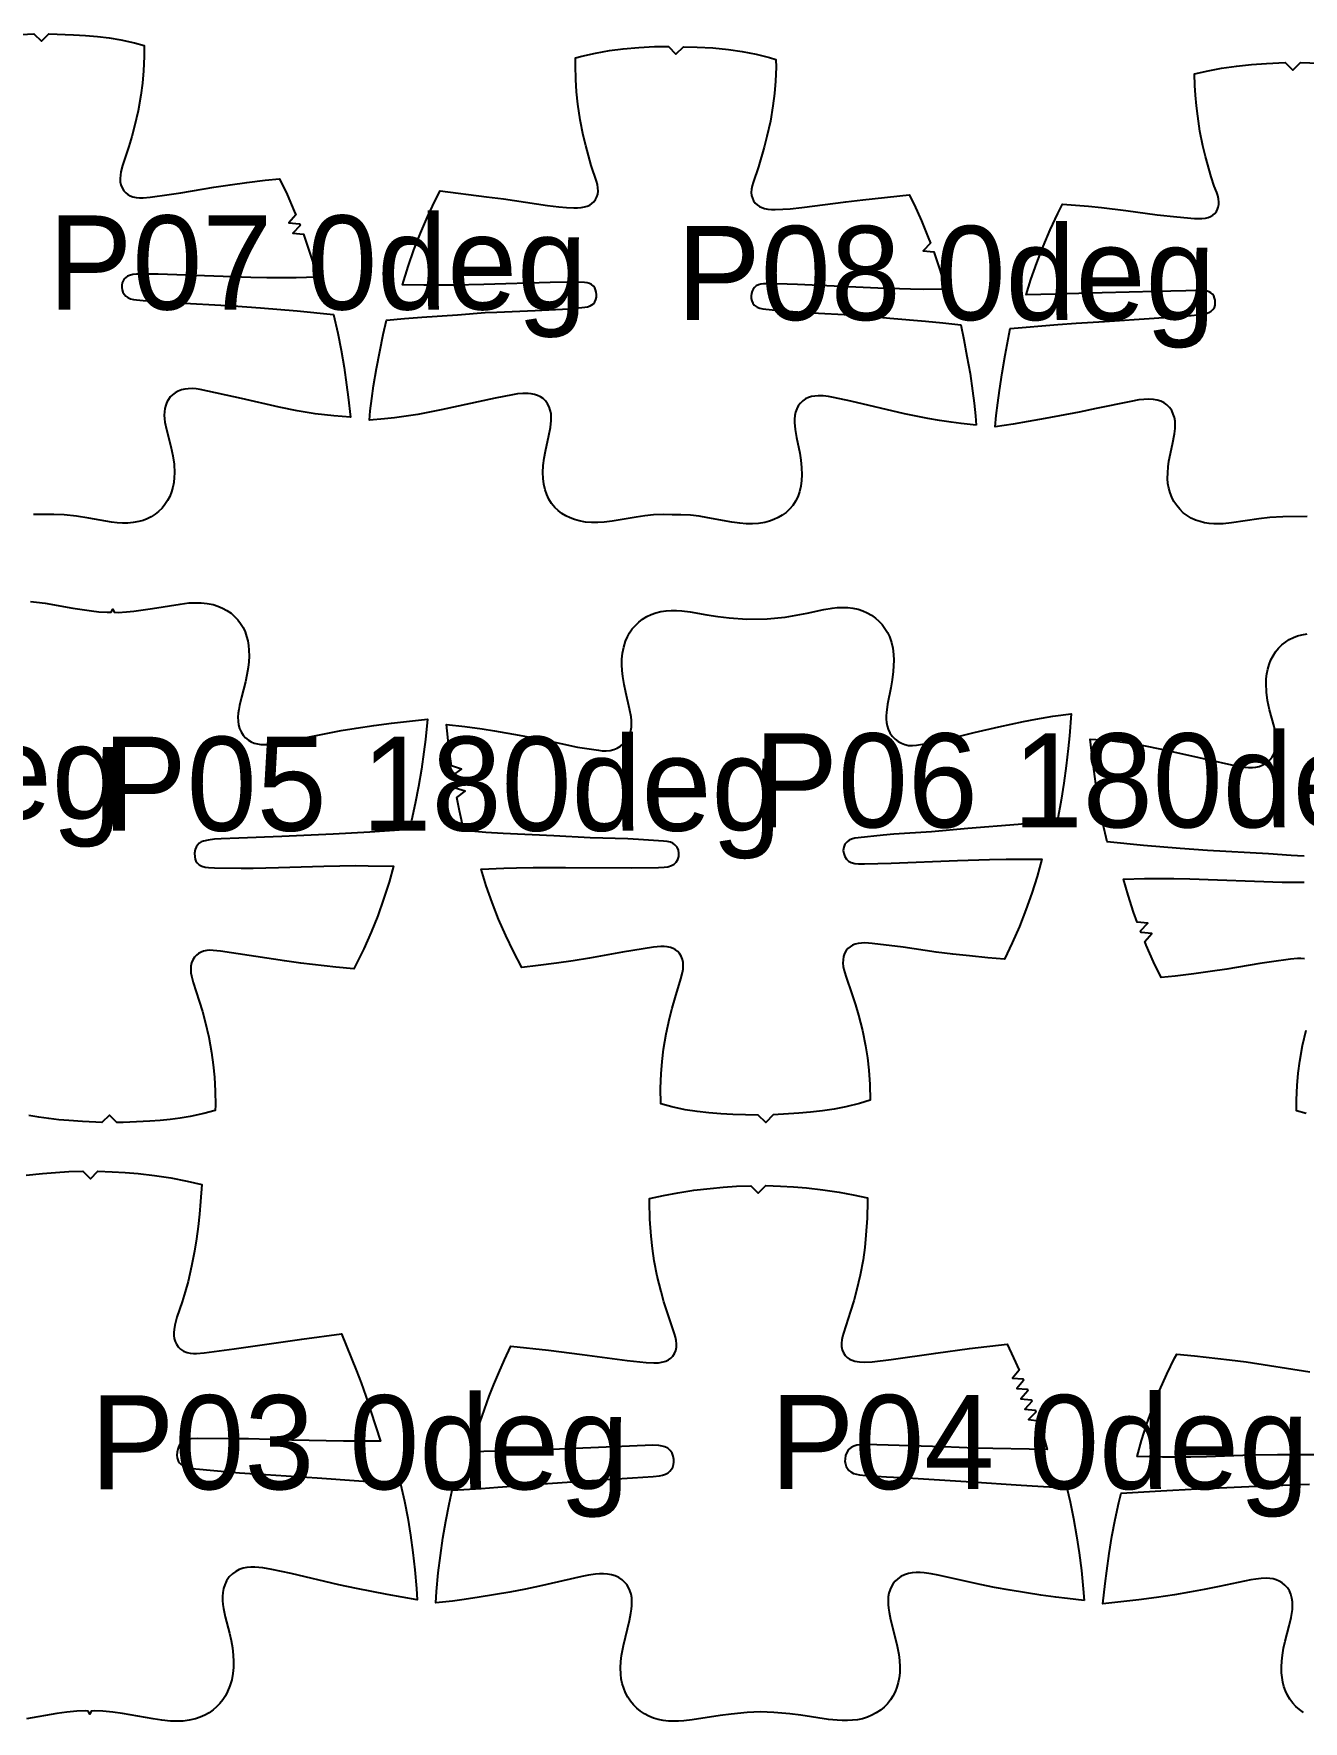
# Model space of a CAD drawing. Header units: millimetres. Extents: x 0 to 2016, y 0 to 4064.
# Drawn here: x 605.1 to 942.4, y 2072.5 to 2520.8 of the extents above; entities that cross this region are included whole.
import ezdxf

# ---------------------------------------------------------------- set-up
doc = ezdxf.new("R2010")
doc.units = ezdxf.units.MM
doc.layers.add('ANNOTATION', color=3, linetype='Continuous')
doc.layers.add('PIECES', color=5, linetype='Continuous')

msp = doc.modelspace()

# ---------------------------------------------------------------- linework, layer by layer
at = {"layer": 'PIECES'}
for points in [[(601.79, 2520.6), (605.15, 2520.75), (607.16, 2518.76), (609.15, 2520.77), (615.68, 2520.5), (618.84, 2520.3), (622, 2520.02), (625.14, 2519.64), (628.26, 2519.12), (631.87, 2518.33), (634.46, 2517.62), (634.45, 2514.7), (634.26, 2510.96), (633.97, 2507.68), (633.54, 2504.42), (632.8, 2500.31), (631.87, 2496.24), (631.13, 2493.5), (630.32, 2490.78), (628.72, 2485.78), (628.27, 2484.07), (628.12, 2483.2), (628.06, 2482.33), (628.1, 2481.46), (628.28, 2480.61), (628.59, 2479.8), (629.05, 2479.06), (629.54, 2478.51), (630.11, 2478.05), (630.75, 2477.69), (631.44, 2477.43), (632.33, 2477.24), (633.24, 2477.18), (634.16, 2477.21), (636.03, 2477.36), (641.05, 2478.04), (644.2, 2478.52), (652.94, 2480.01), (657.33, 2480.67), (661.72, 2481.26), (666.63, 2481.85), (670.38, 2482.25), (672.41, 2478.04), (674.33, 2473.68), (674.75, 2472.63), (672.9, 2470.54), (675.68, 2470.31), (675.87, 2469.84), (673.96, 2467.8), (676.74, 2467.5), (677.69, 2464.85), (679.13, 2460.39), (680.35, 2456.13), (674.82, 2455.96), (671.29, 2455.93), (667.04, 2455.96), (662.78, 2456.05), (638.19, 2456.88), (635.48, 2456.94), (632.4, 2456.9), (631.45, 2456.81), (630.53, 2456.59), (630.01, 2456.37), (629.55, 2456.06), (629.15, 2455.66), (628.83, 2455.15), (628.63, 2454.6), (628.52, 2454.01), (628.5, 2453.36), (628.58, 2452.72), (628.8, 2452.12), (629.14, 2451.56), (629.59, 2451.09), (630.12, 2450.71), (630.84, 2450.38), (631.62, 2450.17), (632.41, 2450.04), (634.14, 2449.89), (635.87, 2449.8), (641.84, 2449.37), (658.07, 2448.48), (665.36, 2447.99), (675.09, 2447.19), (684.72, 2446.22), (685.87, 2441.2), (686.76, 2436.68), (687.54, 2432.11), (688.22, 2427.51), (688.66, 2424.19), (689.27, 2418.9), (689.27, 2418.9), (684.8, 2419.23), (679.87, 2419.82), (675.07, 2420.62), (670.3, 2421.59), (660.33, 2423.83), (649.28, 2426.24), (648.24, 2426.4), (647.2, 2426.49), (646.15, 2426.47), (645.24, 2426.36), (644.35, 2426.15), (643.5, 2425.84), (642.71, 2425.41), (641.98, 2424.87), (641.39, 2424.28), (640.89, 2423.62), (640.48, 2422.89), (640.17, 2422.11), (639.93, 2421.23), (639.81, 2420.34), (639.78, 2419.43), (639.83, 2418.51), (639.94, 2417.6), (640.36, 2415.6), (641.55, 2411.15), (642.08, 2408.66), (642.39, 2406.42), (642.49, 2404.15), (642.44, 2402.86), (642.3, 2401.57), (642.06, 2400.29), (641.7, 2399.05), (641.24, 2397.88), (640.66, 2396.77), (639.97, 2395.72), (639.18, 2394.76), (638.28, 2393.87), (637.34, 2393.13), (636.33, 2392.48), (635.26, 2391.94), (634.14, 2391.5), (632.98, 2391.16), (631.55, 2390.9), (630.12, 2390.78), (628.67, 2390.77), (627.22, 2390.86), (625.78, 2391.02), (622.75, 2391.51), (619.73, 2392.07), (616.46, 2392.6), (613.17, 2392.96), (610.43, 2393.1), (605.07, 2393.08)], [(943.44, 2392.51), (937.03, 2392.48), (933.52, 2392.26), (930.62, 2391.92), (923.32, 2390.82), (921.11, 2390.62), (919.87, 2390.57), (918.63, 2390.59), (917.4, 2390.68), (916.19, 2390.87), (914.99, 2391.16), (913.79, 2391.57), (912.64, 2392.11), (911.55, 2392.77), (910.54, 2393.54), (909.61, 2394.44), (908.79, 2395.42), (908.08, 2396.5), (907.49, 2397.65), (907.03, 2398.84), (906.7, 2400.07), (906.48, 2401.33), (906.38, 2402.61), (906.4, 2404.15), (906.53, 2405.69), (906.74, 2407.22), (907.64, 2411.75), (908.23, 2414.53), (908.4, 2415.94), (908.42, 2416.91), (908.36, 2417.88), (908.18, 2418.83), (907.9, 2419.75), (907.47, 2420.65), (906.91, 2421.46), (906.22, 2422.17), (905.43, 2422.73), (904.56, 2423.15), (903.63, 2423.45), (902.66, 2423.63), (901.36, 2423.71), (900.06, 2423.65), (898.76, 2423.49), (896.62, 2423.12), (887.43, 2421.18), (882.88, 2420.27), (873.82, 2418.54), (869.31, 2417.74), (865.32, 2417.08), (860.55, 2416.35), (860.85, 2419.39), (861.24, 2422.72), (861.69, 2426.04), (862.43, 2430.73), (863.25, 2435.41), (864.54, 2442.44), (877.22, 2443.54), (882.11, 2443.9), (889.64, 2444.33), (902.85, 2445.19), (911.72, 2445.86), (915.23, 2446.22), (915.96, 2446.33), (916.67, 2446.49), (917.35, 2446.74), (917.93, 2447.08), (918.43, 2447.51), (918.8, 2448.05), (919.01, 2448.68), (919.06, 2449.33), (919, 2450), (918.88, 2450.57), (918.66, 2451.11), (918.34, 2451.59), (917.91, 2451.96), (917.41, 2452.23), (916.86, 2452.41), (916.01, 2452.54), (915.15, 2452.57), (903.34, 2452.34), (888.96, 2451.96), (876.62, 2451.56), (868.79, 2451.42), (870.05, 2455.48), (871.59, 2459.91), (873.28, 2464.28), (875.16, 2468.66), (877.18, 2472.98), (878.47, 2475.51), (880.77, 2475.35), (885.33, 2474.95), (888.79, 2474.6), (895.24, 2473.82), (903.62, 2472.69), (908.84, 2472.12), (913.56, 2471.69), (914.52, 2471.65), (915.48, 2471.66), (916.43, 2471.78), (917.13, 2471.95), (917.8, 2472.21), (918.41, 2472.57), (918.95, 2473.04), (919.35, 2473.56), (919.65, 2474.13), (919.85, 2474.74), (919.96, 2475.39), (919.99, 2476.05), (919.9, 2476.91), (919.71, 2477.76), (919.43, 2478.59), (918.79, 2480.24), (917.94, 2482.79), (916.44, 2488.18), (915.74, 2491), (914.98, 2494.92), (914.4, 2498.86), (914.08, 2501.64), (913.83, 2504.42), (913.66, 2506.98), (913.56, 2510.12), (917.12, 2510.96), (920.68, 2511.62), (924.67, 2512.18), (928.69, 2512.57), (932.64, 2512.87), (937.66, 2513.12), (939.67, 2511.13), (941.66, 2513.14), (946.68, 2512.94)], [(604.25, 2369.91), (605.87, 2369.8), (608.12, 2369.51), (615.52, 2368.2), (620.44, 2367.45), (622.41, 2367.21), (624.61, 2367.09), (625.67, 2367.1), (626.07, 2367.9), (626.47, 2367.1), (627.52, 2367.07), (629.72, 2367.16), (631.7, 2367.37), (636.62, 2368.07), (644.04, 2369.28), (646.29, 2369.55), (647.92, 2369.63), (649.54, 2369.6), (651.15, 2369.44), (652.74, 2369.13), (654.02, 2368.74), (655.26, 2368.22), (656.43, 2367.59), (657.52, 2366.82), (658.47, 2366), (659.32, 2365.08), (660.07, 2364.08), (660.72, 2363), (661.25, 2361.86), (661.66, 2360.69), (661.96, 2359.49), (662.16, 2358.26), (662.27, 2357.02), (662.3, 2355.47), (662.22, 2353.93), (662.06, 2352.38), (661.74, 2350.49), (661.34, 2348.61), (660.27, 2344.55), (659.74, 2342.33), (659.55, 2341.3), (659.41, 2340.26), (659.35, 2339.22), (659.38, 2338.19), (659.53, 2337.18), (659.81, 2336.18), (660.21, 2335.29), (660.73, 2334.46), (661.37, 2333.73), (662.13, 2333.11), (662.89, 2332.67), (663.69, 2332.34), (664.54, 2332.12), (665.41, 2331.98), (666.29, 2331.93), (667.69, 2331.97), (669.09, 2332.14), (670.47, 2332.38), (678.82, 2334.12), (682.8, 2334.91), (686.78, 2335.64), (690.77, 2336.32), (695.48, 2337.01), (700.2, 2337.63), (709.75, 2338.73), (709.16, 2333.3), (708.74, 2329.97), (708.09, 2325.38), (707.34, 2320.79), (706.47, 2316.28), (705.49, 2311.78), (704.89, 2309.37), (694.38, 2308.69), (684.67, 2308.18), (671.02, 2307.52), (659.63, 2307.06), (654.86, 2306.92), (653.12, 2306.81), (651.4, 2306.59), (650.17, 2306.3), (649.6, 2306.07), (649.08, 2305.73), (648.6, 2305.26), (648.23, 2304.69), (647.97, 2304.06), (647.8, 2303.08), (647.86, 2302.08), (647.99, 2301.53), (648.2, 2301), (648.51, 2300.53), (649.09, 2300.01), (649.79, 2299.66), (650.67, 2299.4), (651.57, 2299.27), (653.17, 2299.17), (660.23, 2299.1), (663.38, 2299.12), (670.16, 2299.26), (682.19, 2299.63), (686.4, 2299.73), (690.6, 2299.78), (693.96, 2299.77), (700.69, 2299.61), (699.5, 2295.38), (698.07, 2290.91), (696.49, 2286.49), (694.72, 2282.07), (692.79, 2277.71), (690.71, 2273.43), (690.16, 2272.38), (685.41, 2272.85), (676.11, 2273.89), (671.71, 2274.46), (654.74, 2277.09), (652.76, 2277.28), (651.9, 2277.3), (651.05, 2277.24), (650.22, 2277.07), (649.54, 2276.82), (648.9, 2276.46), (648.33, 2276.02), (647.83, 2275.48), (647.37, 2274.75), (647.05, 2273.94), (646.87, 2273.09), (646.82, 2272.22), (646.87, 2271.35), (647.02, 2270.48), (647.47, 2268.77), (649.08, 2263.78), (649.9, 2261.06), (650.65, 2258.32), (651.6, 2254.25), (652.36, 2250.15), (652.81, 2246.89), (653.12, 2243.61), (653.32, 2239.87), (653.35, 2236.13), (653.3, 2234.71), (650.3, 2233.9), (646.69, 2233.13), (644.02, 2232.7), (641.34, 2232.36), (638.65, 2232.11), (635.96, 2231.9), (632.4, 2231.69), (628.83, 2231.55), (627.21, 2231.53), (625.22, 2233.54), (623.21, 2231.56), (621.58, 2231.6), (618.02, 2231.78), (614.46, 2232.04), (611.77, 2232.28), (609.08, 2232.57), (606.41, 2232.94), (603.75, 2233.4)], [(942.64, 2302.26), (940.91, 2302.41), (939.18, 2302.5), (933.21, 2302.93), (916.98, 2303.82), (909.69, 2304.31), (899.96, 2305.11), (890.32, 2306.08), (889.18, 2311.1), (888.28, 2315.61), (887.5, 2320.19), (886.83, 2324.79), (886.39, 2328.11), (885.78, 2333.4), (885.78, 2333.4), (890.24, 2333.07), (895.17, 2332.48), (899.98, 2331.68), (904.75, 2330.71), (914.71, 2328.47), (925.76, 2326.06), (926.8, 2325.9), (927.85, 2325.81), (928.9, 2325.83), (929.81, 2325.94), (930.69, 2326.14), (931.54, 2326.46), (932.34, 2326.89), (933.07, 2327.43), (933.66, 2328.02), (934.16, 2328.68), (934.57, 2329.41), (934.88, 2330.19), (935.11, 2331.07), (935.24, 2331.96), (935.27, 2332.87), (935.22, 2333.79), (935.1, 2334.7), (934.68, 2336.7), (933.49, 2341.15), (932.96, 2343.64), (932.66, 2345.88), (932.56, 2348.15), (932.61, 2349.44), (932.74, 2350.73), (932.98, 2352), (933.34, 2353.25), (933.81, 2354.42), (934.39, 2355.53), (935.07, 2356.58), (935.87, 2357.54), (936.76, 2358.42), (937.71, 2359.17), (938.72, 2359.82), (939.79, 2360.36), (940.91, 2360.8), (942.07, 2361.13), (943.49, 2361.4)], [(942.72, 2275.06), (941.81, 2275.11), (940.89, 2275.09), (939.02, 2274.94), (934, 2274.26), (930.85, 2273.78), (922.1, 2272.29), (917.72, 2271.62), (913.33, 2271.04), (908.42, 2270.45), (904.67, 2270.05), (902.63, 2274.26), (900.71, 2278.62), (900.29, 2279.67), (902.15, 2281.76), (899.36, 2281.99), (899.18, 2282.45), (901.09, 2284.5), (898.31, 2284.8), (897.35, 2287.45), (895.91, 2291.91), (894.7, 2296.16), (900.23, 2296.34), (903.75, 2296.37), (908.01, 2296.34), (912.27, 2296.25), (936.85, 2295.42), (939.56, 2295.36), (942.65, 2295.4)], [(943.17, 2233.97), (940.59, 2234.67), (940.6, 2237.6), (940.78, 2241.34), (941.08, 2244.62), (941.51, 2247.88), (942.25, 2251.99), (943.18, 2256.06)], [(603.1, 2217.54), (607.44, 2218.02), (610.92, 2218.3), (614.4, 2218.5), (618.15, 2218.6), (620.15, 2216.6), (622.15, 2218.6), (625.9, 2218.48), (629.38, 2218.27), (632.86, 2217.98), (637.2, 2217.5), (641.51, 2216.85), (645.9, 2215.99), (649.78, 2215.04), (649.45, 2210.56), (649.13, 2207.24), (648.75, 2203.92), (648.3, 2200.65), (647.79, 2197.39), (647.03, 2193.35), (646.1, 2189.35), (645.35, 2186.6), (644.51, 2183.89), (643.16, 2179.87), (642.84, 2178.79), (642.56, 2177.69), (642.37, 2176.58), (642.31, 2175.77), (642.33, 2174.97), (642.44, 2174.17), (642.65, 2173.4), (643, 2172.64), (643.47, 2171.96), (644.06, 2171.37), (644.9, 2170.83), (645.83, 2170.48), (646.66, 2170.3), (647.51, 2170.22), (648.36, 2170.21), (650.39, 2170.35), (658.37, 2171.43), (676.35, 2174.01), (686.86, 2175.45), (690.87, 2165.54), (692.07, 2162.41), (693.3, 2158.86), (697.25, 2146.91), (692.41, 2146.86), (687.42, 2146.89), (673.7, 2147.18), (662.18, 2147.51), (659.03, 2147.55), (648.61, 2147.61), (646.94, 2147.51), (645.79, 2147.32), (645.25, 2147.14), (644.75, 2146.86), (644.12, 2146.3), (643.66, 2145.59), (643.35, 2144.79), (643.18, 2143.95), (643.14, 2143.18), (643.24, 2142.43), (643.5, 2141.71), (643.85, 2141.18), (644.3, 2140.73), (644.82, 2140.36), (645.57, 2140), (646.38, 2139.77), (647.21, 2139.62), (653.88, 2138.98), (659.78, 2138.5), (666.72, 2138.03), (680.37, 2137.19), (702.59, 2135.55), (703.6, 2130.97), (704.47, 2126.45), (705.21, 2121.91), (705.85, 2117.31), (706.37, 2112.7), (706.79, 2107.74), (706.96, 2104.72), (706.96, 2104.72), (699.04, 2106.13), (690.85, 2107.72), (686.12, 2108.73), (673.5, 2111.7), (668.34, 2112.81), (666.01, 2113.21), (664.94, 2113.35), (663.87, 2113.44), (662.81, 2113.44), (661.74, 2113.35), (660.7, 2113.12), (659.7, 2112.77), (658.76, 2112.29), (657.9, 2111.67), (657.05, 2110.82), (656.35, 2109.83), (655.83, 2108.75), (655.51, 2107.73), (655.32, 2106.69), (655.25, 2105.63), (655.27, 2104.56), (655.37, 2103.48), (655.53, 2102.41), (655.99, 2100.22), (657.11, 2095.87), (657.55, 2093.94), (657.89, 2091.99), (658.12, 2090.03), (658.2, 2088.41), (658.18, 2086.79), (658.02, 2085.18), (657.71, 2083.52), (657.24, 2081.91), (656.6, 2080.36), (656.01, 2079.25), (655.33, 2078.2), (654.56, 2077.22), (653.7, 2076.31), (652.75, 2075.49), (651.67, 2074.73), (650.52, 2074.08), (649.31, 2073.55), (648.06, 2073.13), (646.43, 2072.77), (644.78, 2072.56), (643.12, 2072.49), (641.45, 2072.54), (639.12, 2072.76), (636.8, 2073.11), (628.72, 2074.56), (626.08, 2074.93), (623.42, 2075.16), (621.14, 2075.23), (620.37, 2075.2), (619.97, 2074.4), (619.57, 2075.2), (618.79, 2075.23), (616.52, 2075.17), (613.86, 2074.94), (611.22, 2074.58), (603.14, 2073.15)], [(945.78, 2143.23), (938.71, 2143.31), (935.56, 2143.28), (928.78, 2143.14), (916.75, 2142.77), (912.55, 2142.67), (908.34, 2142.62), (904.99, 2142.63), (898.26, 2142.79), (899.45, 2147.03), (900.87, 2151.49), (902.46, 2155.91), (904.23, 2160.33), (906.15, 2164.69), (908.23, 2168.97), (908.79, 2170.02), (913.54, 2169.55), (922.84, 2168.52), (927.23, 2167.94), (944.21, 2165.31)], [(942.52, 2074.82), (941.42, 2075.58), (940.47, 2076.41), (939.62, 2077.32), (938.87, 2078.32), (938.23, 2079.4), (937.7, 2080.54), (937.29, 2081.71), (936.99, 2082.92), (936.79, 2084.14), (936.68, 2085.38), (936.65, 2086.93), (936.72, 2088.48), (936.89, 2090.02), (937.2, 2091.91), (937.6, 2093.79), (938.67, 2097.85), (939.2, 2100.07), (939.4, 2101.11), (939.53, 2102.14), (939.6, 2103.18), (939.56, 2104.21), (939.42, 2105.23), (939.14, 2106.22), (938.74, 2107.12), (938.21, 2107.94), (937.57, 2108.68), (936.81, 2109.3), (936.06, 2109.74), (935.25, 2110.06), (934.4, 2110.29), (933.53, 2110.42), (932.65, 2110.47), (931.25, 2110.43), (929.86, 2110.27), (928.47, 2110.02), (920.12, 2108.28), (916.14, 2107.5), (912.16, 2106.76), (908.17, 2106.08), (903.46, 2105.39), (898.75, 2104.77), (889.19, 2103.67), (889.78, 2109.1), (890.2, 2112.43), (890.85, 2117.03), (891.6, 2121.61), (892.47, 2126.13), (893.46, 2130.62), (894.05, 2133.04), (904.57, 2133.71), (914.28, 2134.22), (927.93, 2134.88), (939.32, 2135.34), (944.08, 2135.49)]]:
    msp.add_lwpolyline(points, dxfattribs=at)
for points in [[(855.55, 2416.79), (851.55, 2417.22), (848.88, 2417.57), (845.78, 2418.03), (842.69, 2418.55), (839.57, 2419.15), (836.47, 2419.82), (822.2, 2423.2), (817.64, 2424.18), (816.27, 2424.42), (814.89, 2424.58), (813.51, 2424.61), (812.65, 2424.53), (811.8, 2424.37), (810.98, 2424.12), (810.2, 2423.76), (809.49, 2423.29), (808.81, 2422.66), (808.26, 2421.93), (807.82, 2421.12), (807.5, 2420.25), (807.3, 2419.34), (807.21, 2418.42), (807.21, 2417.5), (807.39, 2415.64), (807.76, 2413.54), (808.63, 2409.37), (808.94, 2407.47), (809.14, 2405.55), (809.21, 2403.62), (809.14, 2402.08), (808.93, 2400.55), (808.57, 2399.05), (808.1, 2397.79), (807.5, 2396.59), (806.77, 2395.48), (805.9, 2394.46), (804.99, 2393.6), (803.98, 2392.85), (802.91, 2392.22), (801.77, 2391.69), (800.59, 2391.27), (799.36, 2390.95), (797.71, 2390.68), (796.04, 2390.57), (794.36, 2390.6), (792.68, 2390.73), (790.61, 2391.01), (784.21, 2392.21), (781.92, 2392.59), (779.62, 2392.86), (777.06, 2392.99), (774.71, 2392.97), (772.36, 2393.03), (769.8, 2392.94), (767.49, 2392.7), (765.2, 2392.37), (758.78, 2391.27), (756.7, 2391.02), (755.02, 2390.92), (753.34, 2390.92), (751.67, 2391.05), (750.02, 2391.35), (748.81, 2391.69), (747.63, 2392.13), (746.5, 2392.68), (745.44, 2393.33), (744.45, 2394.09), (743.54, 2394.96), (742.69, 2396), (741.98, 2397.13), (741.4, 2398.33), (740.95, 2399.6), (740.61, 2401.1), (740.43, 2402.63), (740.39, 2404.18), (740.48, 2406.11), (740.72, 2408.02), (741.06, 2409.92), (742, 2414.08), (742.4, 2416.16), (742.61, 2418.02), (742.62, 2418.95), (742.55, 2419.87), (742.36, 2420.78), (742.06, 2421.65), (741.63, 2422.47), (741.09, 2423.21), (740.43, 2423.85), (739.72, 2424.34), (738.95, 2424.71), (738.14, 2424.97), (737.29, 2425.15), (736.43, 2425.24), (735.04, 2425.23), (733.67, 2425.1), (732.29, 2424.88), (727.72, 2423.96), (713.39, 2420.82), (710.28, 2420.2), (707.16, 2419.65), (704.06, 2419.18), (700.94, 2418.77), (698.28, 2418.47), (694.27, 2418.1), (694.51, 2420.56), (694.91, 2423.89), (695.38, 2427.21), (696.16, 2431.81), (697.04, 2436.39), (697.97, 2440.85), (698.83, 2444.67), (703.59, 2445.11), (708.23, 2445.48), (717.72, 2446.1), (725.09, 2446.69), (728.19, 2446.85), (738.31, 2447.25), (747.35, 2447.72), (751.52, 2448.1), (752.26, 2448.23), (752.97, 2448.46), (753.82, 2449.05), (754.19, 2449.55), (754.45, 2450.13), (754.59, 2450.79), (754.62, 2451.47), (754.54, 2452.15), (754.39, 2452.71), (754.15, 2453.23), (753.82, 2453.7), (753.34, 2454.12), (752.77, 2454.42), (752.12, 2454.61), (751.45, 2454.69), (747.83, 2454.78), (742.33, 2454.7), (724.67, 2454.13), (716.65, 2453.95), (708.75, 2453.94), (703.04, 2454.05), (704.57, 2458.96), (706.12, 2463.38), (707.82, 2467.75), (709.7, 2472.13), (711.74, 2476.43), (713.05, 2479), (725.38, 2477.47), (729.89, 2476.87), (741.6, 2475.18), (744.65, 2474.8), (746.63, 2474.62), (748.61, 2474.53), (749.58, 2474.53), (750.54, 2474.6), (751.48, 2474.76), (752.17, 2474.97), (752.82, 2475.26), (753.41, 2475.64), (753.94, 2476.11), (754.4, 2476.72), (754.74, 2477.41), (754.95, 2478.15), (755.05, 2478.92), (755.02, 2479.82), (754.88, 2480.7), (754.64, 2481.57), (753.25, 2485.8), (751.79, 2491.07), (751.12, 2493.83), (750.3, 2497.92), (749.67, 2502.04), (749.32, 2505.32), (749.12, 2508.61), (749.03, 2512.35), (749.08, 2514.39), (750.75, 2514.84), (754.36, 2515.64), (758.05, 2516.3), (761.75, 2516.79), (765.88, 2517.15), (770.02, 2517.34), (773.72, 2517.36), (775.7, 2515.34), (777.72, 2517.33), (781.42, 2517.24), (785.56, 2516.99), (789.68, 2516.56), (793.38, 2516.01), (797.05, 2515.3), (800.64, 2514.44), (802.31, 2513.96), (802.33, 2511.92), (802.18, 2508.17), (801.92, 2504.89), (801.52, 2501.62), (800.83, 2497.51), (799.93, 2493.43), (799.22, 2490.68), (797.68, 2485.44), (796.22, 2481.24), (795.97, 2480.37), (795.8, 2479.48), (795.76, 2478.59), (795.85, 2477.81), (796.05, 2477.07), (796.38, 2476.38), (796.83, 2475.76), (797.35, 2475.28), (797.94, 2474.89), (798.58, 2474.59), (799.26, 2474.37), (800.2, 2474.19), (801.16, 2474.11), (802.13, 2474.09), (804.12, 2474.15), (806.1, 2474.3), (809.15, 2474.63), (820.88, 2476.13), (825.4, 2476.65), (837.75, 2477.98), (839.03, 2475.4), (840.99, 2471.06), (842.8, 2466.65), (843.36, 2465.14), (841.46, 2463.1), (844.23, 2462.8), (845.92, 2457.81), (847.36, 2452.88), (841.65, 2452.86), (838.07, 2452.9), (829.42, 2453.15), (808.08, 2454.17), (802.59, 2454.34), (798.97, 2454.31), (798.3, 2454.23), (797.65, 2454.06), (797.07, 2453.76), (796.58, 2453.35), (796.24, 2452.89), (796, 2452.37), (795.84, 2451.81), (795.75, 2451.14), (795.76, 2450.46), (795.9, 2449.79), (796.14, 2449.21), (796.51, 2448.7), (797.35, 2448.1), (798.06, 2447.85), (798.79, 2447.71), (802.95, 2447.27), (811.98, 2446.65), (822.1, 2446.09), (825.19, 2445.88), (832.55, 2445.17), (842.03, 2444.39), (846.66, 2443.94), (851.42, 2443.43), (852.21, 2439.59), (853.07, 2435.12), (853.88, 2430.53), (854.58, 2425.91), (855, 2422.59), (855.34, 2419.25), (855.55, 2416.79)], [(801.6, 2233.57), (799.63, 2231.53), (797.6, 2233.5), (790.83, 2233.7), (787.66, 2233.87), (784.5, 2234.11), (781.36, 2234.47), (778.23, 2234.95), (774.61, 2235.71), (771.69, 2236.47), (771.64, 2240.71), (771.79, 2244.45), (772.05, 2247.73), (772.45, 2251.01), (773.15, 2255.12), (774.04, 2259.2), (774.74, 2261.95), (775.53, 2264.68), (777.08, 2269.69), (777.5, 2271.41), (777.64, 2272.27), (777.69, 2273.14), (777.65, 2274.02), (777.48, 2274.88), (777.17, 2275.69), (776.72, 2276.44), (776.22, 2276.99), (775.64, 2277.45), (774.99, 2277.81), (774.28, 2278.07), (773.44, 2278.25), (772.57, 2278.32), (771.7, 2278.31), (769.75, 2278.12), (761.53, 2276.77), (752.8, 2275.2), (748.42, 2274.5), (744.03, 2273.87), (739.13, 2273.23), (734.75, 2272.72), (732.55, 2276.93), (730.5, 2281.23), (728.61, 2285.6), (726.9, 2289.97), (725.34, 2294.39), (723.95, 2298.85), (730.02, 2299.14), (733.36, 2299.24), (737.83, 2299.3), (746.36, 2299.3), (763.93, 2299.2), (771.08, 2299.28), (772.65, 2299.36), (773.62, 2299.5), (774.55, 2299.78), (775.24, 2300.18), (775.82, 2300.74), (776.23, 2301.44), (776.48, 2302.22), (776.55, 2303.06), (776.42, 2303.89), (776.05, 2304.68), (775.47, 2305.34), (774.9, 2305.72), (774.27, 2305.98), (773.38, 2306.19), (772.47, 2306.3), (765.83, 2306.74), (762.94, 2306.88), (752.95, 2307.21), (743.27, 2307.73), (729.85, 2308.29), (725.26, 2308.6), (719.42, 2309.14), (718.23, 2314.34), (717.52, 2317.86), (719.76, 2319.54), (717.08, 2320.32), (716.99, 2320.82), (719.25, 2322.47), (716.57, 2323.28), (716.5, 2323.78), (718.79, 2325.38), (716.13, 2326.25), (715.43, 2331.35), (714.75, 2337.25), (719.67, 2336.74), (724.24, 2336.13), (727.54, 2335.6), (734.11, 2334.41), (740.74, 2333.16), (749.58, 2331.28), (755.12, 2330.43), (756.17, 2330.3), (757.22, 2330.26), (758.27, 2330.35), (759.23, 2330.59), (760.14, 2330.98), (760.98, 2331.5), (761.75, 2332.13), (762.49, 2332.94), (763.1, 2333.85), (763.54, 2334.85), (763.77, 2335.71), (763.9, 2336.59), (763.93, 2337.48), (763.89, 2338.38), (763.8, 2339.27), (763.42, 2341.47), (762.44, 2345.77), (762.01, 2347.9), (761.66, 2350.05), (761.48, 2351.58), (761.39, 2353.1), (761.4, 2354.63), (761.54, 2356.25), (761.85, 2357.85), (762.33, 2359.4), (762.83, 2360.54), (763.44, 2361.63), (764.15, 2362.65), (764.95, 2363.59), (765.85, 2364.45), (766.88, 2365.26), (767.99, 2365.95), (769.17, 2366.52), (770.4, 2366.96), (771.75, 2367.3), (773.12, 2367.5), (774.51, 2367.58), (775.91, 2367.57), (777.3, 2367.47), (779.52, 2367.19), (783.92, 2366.42), (786.88, 2365.94), (789.86, 2365.58), (794.6, 2365.26), (800, 2365.36), (804.72, 2365.83), (807.69, 2366.31), (810.63, 2366.89), (815, 2367.81), (817.21, 2368.17), (818.6, 2368.31), (820, 2368.38), (821.39, 2368.34), (822.77, 2368.19), (824.13, 2367.9), (825.37, 2367.5), (826.57, 2366.97), (827.7, 2366.32), (828.76, 2365.55), (829.69, 2364.72), (830.53, 2363.8), (831.27, 2362.81), (831.91, 2361.75), (832.45, 2360.62), (832.99, 2359.09), (833.35, 2357.51), (833.55, 2355.89), (833.62, 2354.36), (833.58, 2352.83), (833.45, 2351.31), (833.18, 2349.15), (832.82, 2347), (831.99, 2342.67), (831.69, 2340.46), (831.63, 2339.56), (831.62, 2338.66), (831.68, 2337.77), (831.84, 2336.9), (832.1, 2336.05), (832.58, 2335.06), (833.22, 2334.18), (833.98, 2333.4), (834.78, 2332.79), (835.64, 2332.3), (836.56, 2331.94), (837.52, 2331.73), (838.57, 2331.68), (839.62, 2331.76), (843.95, 2332.52), (846.18, 2332.96), (854.95, 2335.15), (861.52, 2336.64), (868.06, 2338.05), (871.33, 2338.7), (875.88, 2339.46), (880.78, 2340.14), (880.31, 2334.22), (879.98, 2330.89), (879.46, 2326.27), (878.84, 2321.67), (878.1, 2317.13), (877.09, 2311.89), (871.28, 2311.15), (866.7, 2310.68), (853.31, 2309.65), (843.65, 2308.8), (833.68, 2308.12), (830.79, 2307.88), (824.18, 2307.2), (823.27, 2307.06), (822.39, 2306.82), (821.77, 2306.53), (821.21, 2306.14), (820.65, 2305.46), (820.31, 2304.65), (820.21, 2303.82), (820.31, 2302.98), (820.58, 2302.21), (821.02, 2301.53), (821.62, 2300.99), (822.32, 2300.62), (823.26, 2300.36), (824.23, 2300.26), (825.81, 2300.24), (832.96, 2300.41), (850.51, 2301.12), (859.03, 2301.42), (863.51, 2301.51), (866.85, 2301.53), (872.93, 2301.46), (871.69, 2296.94), (870.29, 2292.47), (868.73, 2288.05), (866.99, 2283.61), (865.09, 2279.24), (863.04, 2274.96), (858.65, 2275.32), (853.73, 2275.79), (849.32, 2276.26), (844.92, 2276.81), (836.14, 2278.08), (827.87, 2279.14), (825.92, 2279.25), (825.05, 2279.23), (824.19, 2279.13), (823.35, 2278.92), (822.65, 2278.64), (822.02, 2278.25), (821.45, 2277.78), (820.97, 2277.21), (820.54, 2276.45), (820.27, 2275.62), (820.13, 2274.76), (820.11, 2273.88), (820.19, 2273.02), (820.36, 2272.15), (820.85, 2270.46), (822.57, 2265.5), (823.45, 2262.8), (824.25, 2260.07), (825.28, 2256.03), (826.13, 2251.94), (826.64, 2248.69), (827.02, 2245.42), (827.29, 2241.68), (827.39, 2237.44), (824.5, 2236.58), (820.91, 2235.7), (817.8, 2235.1), (814.67, 2234.64), (811.52, 2234.28), (808.36, 2234), (801.6, 2233.57)], [(884.19, 2104.59), (879.76, 2105.06), (876.67, 2105.44), (872.71, 2106), (864.56, 2107.31), (860.38, 2108.06), (856.6, 2108.81), (845.41, 2111.3), (843.56, 2111.64), (841.69, 2111.89), (840.64, 2111.97), (839.58, 2111.99), (838.53, 2111.91), (837.49, 2111.73), (836.48, 2111.41), (835.54, 2110.96), (834.68, 2110.36), (834.02, 2109.75), (833.46, 2109.06), (832.99, 2108.3), (832.62, 2107.49), (832.33, 2106.52), (832.16, 2105.53), (832.1, 2104.52), (832.13, 2103.51), (832.23, 2102.49), (832.38, 2101.47), (832.78, 2099.48), (834.44, 2092.91), (834.95, 2090.25), (835.16, 2088.61), (835.27, 2086.97), (835.23, 2085.32), (835.09, 2084.03), (834.83, 2082.76), (834.46, 2081.53), (833.98, 2080.32), (833.4, 2079.2), (832.71, 2078.14), (831.92, 2077.15), (831.03, 2076.25), (830.06, 2075.43), (828.97, 2074.7), (827.81, 2074.07), (826.6, 2073.57), (825.34, 2073.18), (824.01, 2072.91), (822.66, 2072.74), (821.31, 2072.67), (819.95, 2072.68), (818.58, 2072.76), (816.32, 2073), (808.92, 2074.12), (806, 2074.48), (801.71, 2074.81), (798.19, 2074.98), (794.66, 2074.79), (790.37, 2074.42), (787.47, 2074.04), (780.07, 2072.86), (777.81, 2072.6), (776.45, 2072.52), (775.09, 2072.49), (773.73, 2072.55), (772.38, 2072.71), (771.05, 2072.98), (769.79, 2073.35), (768.57, 2073.85), (767.41, 2074.46), (766.31, 2075.19), (765.33, 2075.99), (764.44, 2076.89), (763.65, 2077.87), (762.95, 2078.93), (762.35, 2080.05), (761.86, 2081.24), (761.48, 2082.48), (761.22, 2083.75), (761.06, 2085.03), (761.02, 2086.68), (761.11, 2088.33), (761.31, 2089.97), (761.8, 2092.63), (763.4, 2099.22), (763.79, 2101.21), (763.94, 2102.23), (764.03, 2103.24), (764.05, 2104.26), (763.98, 2105.27), (763.8, 2106.26), (763.5, 2107.22), (763.13, 2108.03), (762.65, 2108.79), (762.09, 2109.47), (761.43, 2110.08), (760.56, 2110.67), (759.61, 2111.11), (758.6, 2111.42), (757.57, 2111.6), (756.51, 2111.67), (755.45, 2111.65), (754.4, 2111.55), (752.54, 2111.29), (750.69, 2110.93), (739.52, 2108.36), (735.74, 2107.58), (731.57, 2106.8), (723.43, 2105.42), (719.48, 2104.83), (716.38, 2104.42), (711.96, 2103.92), (712.14, 2106.97), (712.59, 2111.92), (713.14, 2116.54), (713.81, 2121.13), (714.59, 2125.67), (715.48, 2130.18), (716.32, 2133.88), (723.97, 2134.35), (728.45, 2134.67), (741.65, 2135.69), (758.59, 2136.81), (764.22, 2137.15), (769.65, 2137.54), (771.35, 2137.72), (772.15, 2137.89), (772.93, 2138.14), (773.65, 2138.52), (774.16, 2138.93), (774.58, 2139.43), (774.9, 2140), (775.11, 2140.66), (775.2, 2141.35), (775.19, 2142.04), (775.03, 2142.91), (774.71, 2143.74), (774.22, 2144.46), (773.55, 2145.04), (772.83, 2145.4), (772.04, 2145.61), (771.23, 2145.73), (769.59, 2145.79), (748.97, 2144.98), (740.65, 2144.58), (721.5, 2144.08), (722.47, 2147.9), (723.63, 2151.79), (724.83, 2155.35), (726.14, 2158.87), (727.38, 2161.98), (728.67, 2165.05), (730.19, 2168.48), (731.9, 2172.13), (741.91, 2171.04), (750.84, 2169.92), (762.76, 2168.32), (767.81, 2167.77), (769.84, 2167.68), (771.11, 2167.73), (772.37, 2167.94), (773.09, 2168.18), (773.78, 2168.51), (774.4, 2168.94), (774.93, 2169.47), (775.4, 2170.2), (775.71, 2171.01), (775.87, 2171.86), (775.89, 2172.76), (775.78, 2173.64), (775.59, 2174.52), (775.33, 2175.4), (773.39, 2181.24), (772.55, 2183.95), (771.77, 2186.69), (770.78, 2190.74), (769.99, 2194.84), (769.53, 2198.1), (769.18, 2201.37), (768.84, 2205.9), (768.69, 2210.43), (768.69, 2211.34), (772.46, 2212.16), (776.21, 2212.86), (780.52, 2213.53), (784.86, 2214.05), (788.33, 2214.37), (791.81, 2214.61), (795.6, 2214.75), (797.6, 2212.76), (799.6, 2214.77), (803.48, 2214.65), (806.97, 2214.45), (810.45, 2214.15), (814.78, 2213.66), (819.1, 2213.02), (822.86, 2212.35), (826.63, 2211.56), (826.64, 2210.66), (826.52, 2206.12), (826.22, 2201.59), (825.9, 2198.32), (825.46, 2195.05), (824.7, 2190.95), (823.74, 2186.89), (822.98, 2184.15), (822.16, 2181.43), (820.27, 2175.57), (820.02, 2174.7), (819.83, 2173.81), (819.73, 2172.93), (819.76, 2172.03), (819.93, 2171.18), (820.24, 2170.37), (820.72, 2169.65), (821.25, 2169.12), (821.88, 2168.69), (822.56, 2168.37), (823.29, 2168.14), (824.55, 2167.93), (825.82, 2167.9), (827.85, 2168), (832.89, 2168.59), (844.81, 2170.28), (853.72, 2171.47), (863.72, 2172.64), (865.46, 2169), (866.93, 2165.76), (865.13, 2163.63), (867.92, 2163.47), (868.12, 2163.01), (866.28, 2160.9), (869.07, 2160.7), (869.26, 2160.23), (867.38, 2158.16), (870.16, 2157.9), (870.34, 2157.44), (868.43, 2155.4), (871.21, 2155.09), (871.37, 2154.62), (869.41, 2152.62), (872.18, 2152.26), (873.33, 2148.48), (874.34, 2144.67), (855.18, 2145.03), (846.86, 2145.36), (826.24, 2146), (824.6, 2145.93), (823.79, 2145.81), (823, 2145.59), (822.28, 2145.22), (821.62, 2144.64), (821.13, 2143.92), (820.81, 2143.09), (820.67, 2142.22), (820.66, 2141.52), (820.75, 2140.84), (820.97, 2140.18), (821.29, 2139.61), (821.72, 2139.12), (822.23, 2138.71), (822.96, 2138.33), (823.73, 2138.09), (824.54, 2137.93), (826.24, 2137.76), (831.68, 2137.41), (837.31, 2137.12), (854.25, 2136.13), (867.46, 2135.2), (871.94, 2134.92), (879.6, 2134.51), (880.46, 2130.82), (881.39, 2126.31), (882.21, 2121.78), (882.91, 2117.19), (883.49, 2112.58), (883.98, 2107.63), (884.19, 2104.59)]]:
    msp.add_lwpolyline(points, close=True, dxfattribs=at)

# ---------------------------------------------------------------- texts
at = {"layer": 'ANNOTATION'}
for s, p in [('P07 0deg', (608.99, 2447.5)), ('P08 0deg', (775.97, 2444.72)), ('P04 180deg', (448.16, 2312.14)), ('P06 180deg', (796.48, 2309.93)), ('P05 180deg', (623.45, 2309.03)), ('P03 0deg', (620.18, 2134.11)), ('P04 0deg', (800.82, 2134.17))]:
    msp.add_text(s, height=25, dxfattribs=at).set_placement(p)

doc.saveas('drawing.dxf')
